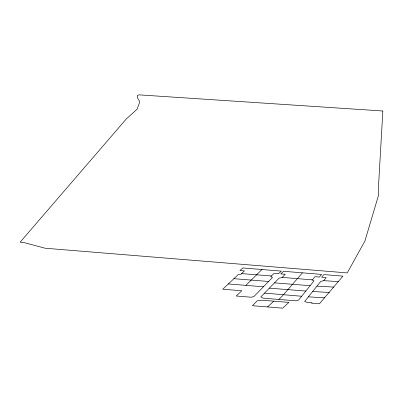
<?xml version="1.0" encoding="UTF-8"?>
<svg xmlns="http://www.w3.org/2000/svg" width="403" height="403" viewBox="0 0 403 403"><rect width="100%" height="100%" fill="white"/><g stroke="black" fill="none" stroke-linecap="round" stroke-linejoin="round"><path stroke-width="0.6" d="M323.745 280.649L320.738 281.425L304.643 301.494L307.62 302.477L312.068 302.834L311.71 303.162L319.438 303.786L342.928 276.146L323.826 274.579L321.695 277.234L326.178 277.596L323.745 280.649L338.46 281.637M311.892 279.818L313.977 280.906L298.694 299.973L296.21 300.845L263.23 298.18L260.837 296.91L279.158 278.085L282.029 277.561L285.253 274.252L280.775 273.889L283.566 271.29L321.589 274.398L319.458 277.052L314.985 276.685L312.426 279.863L282.186 277.4M302.431 272.831L283.51 294.719L278.891 299.444M263.441 286.775L254.097 296.381L251.442 297.238L236.229 296.014L241.8 290.744L222.753 289.203L238.158 274.67L240.994 274.206L244.445 270.917L239.971 270.549L242.797 267.955L281.329 271.108L278.528 273.702L274.06 273.335L270.836 276.649L272.453 277.516L263.441 286.775L228.325 283.949M245.88 285.359L261.98 269.521M267.547 306.94L273.813 301.172L288.936 302.396L282.684 308.159L252.429 305.716L257.119 300.895L261.446 300.175L273.813 301.172M316.96 286.135L333.855 287.082M312.668 291.49L329.266 292.482M308.371 296.845L324.637 297.817M271.486 275.984L241.619 273.617M268.605 281.475L233.896 278.685M274.514 282.856L310.144 285.692M269.36 288.155L305.847 291.047M264.519 293.122L301.681 296.25M382.85 111.001L378.462 187.209L378.755 194.493L364.911 241.065L347.23 272.907L45.191 248.233L24.366 242.671L20.15 242.163L126.26 119.021L137.136 109.122L139.403 102.926L139.549 101.314C138.708 99.556 135.116 95.42 138.818 94.841L382.85 111.001"/></g></svg>
